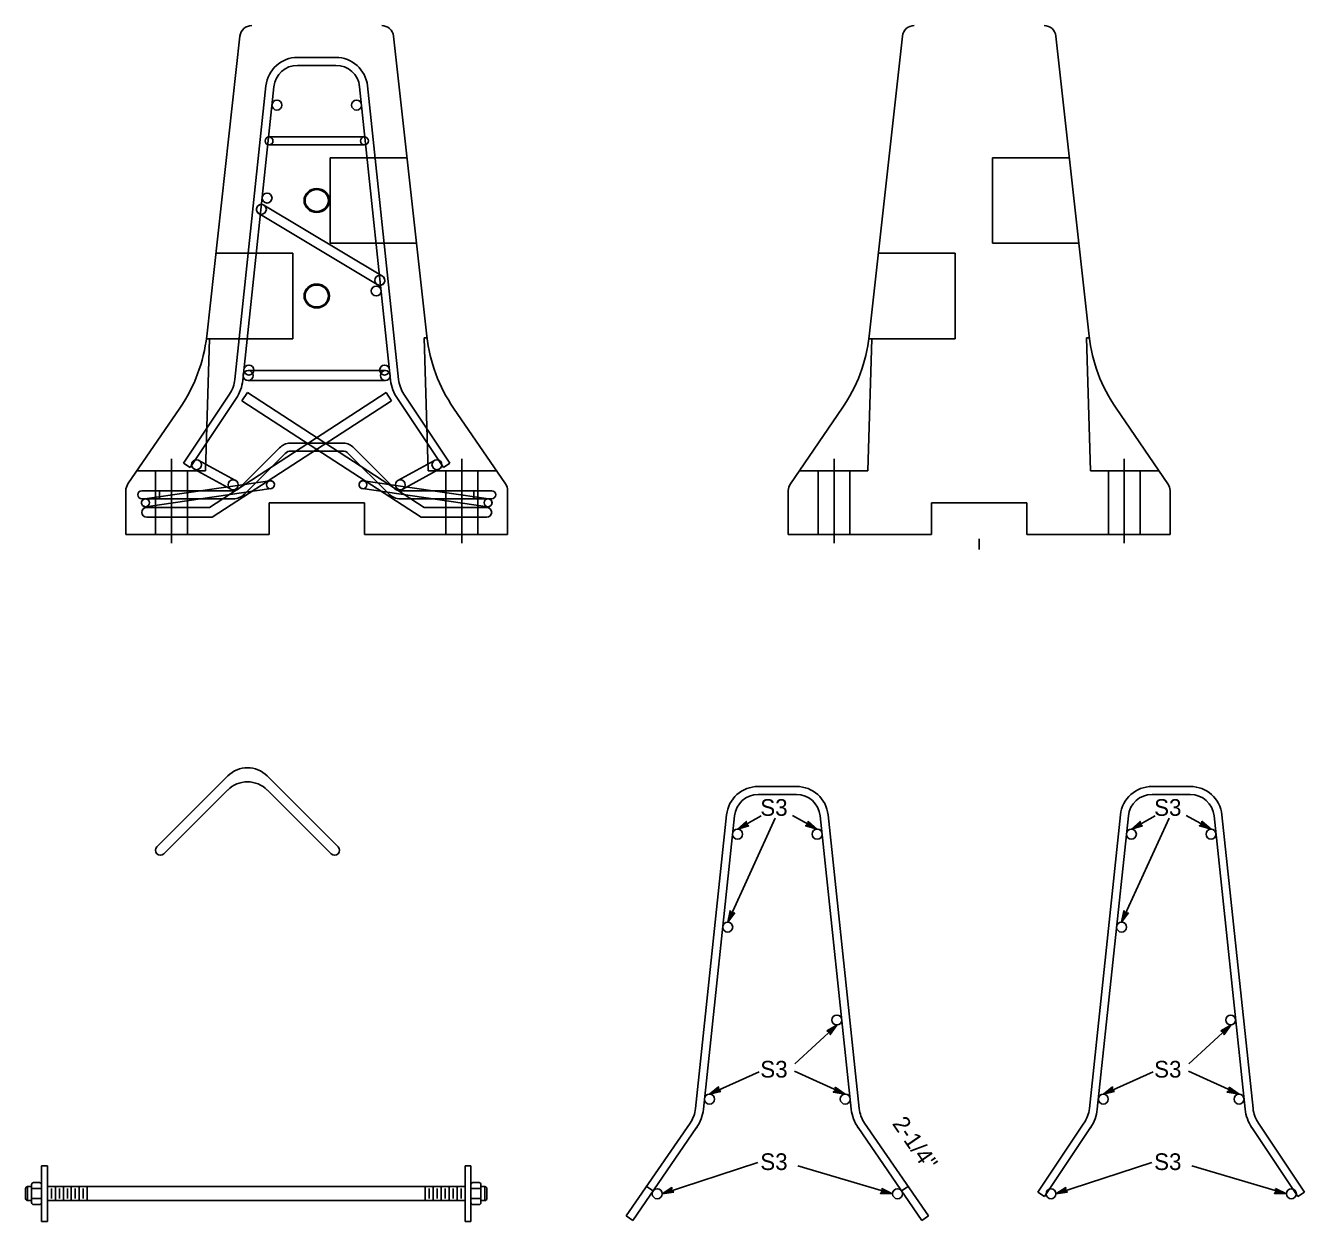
# Model space of a CAD drawing. Extents: x 3565 to 3780, y 339 to 444.
# Drawn here: x 3634.79 to 3641.49, y 402 to 408.27 of the extents above; entities that cross this region are included whole.
import ezdxf

# ---------------------------------------------------------------- set-up
doc = ezdxf.new("R2010")
doc.units = 0
doc.layers.add('56 Stage 3 Anno', color=7, linetype='Continuous')
doc.layers.add('60 Nongeo Data', color=7, linetype='Continuous')

msp = doc.modelspace()

# ---------------------------------------------------------------- linework, layer by layer
at = {"layer": '56 Stage 3 Anno'}
for p, q in [((3635.5539, 405.9975), (3635.5539, 405.5555)), ((3637.0747, 405.9975), (3637.0747, 405.5555)), ((3639.0242, 405.9975), (3639.0242, 405.5555)), ((3640.545, 405.9975), (3640.545, 405.5555)), ((3639.7846, 405.5774), (3639.7846, 405.5225)), ((3638.5188, 404.0569), (3638.6429, 404.1269)), ((3638.9359, 404.0568), (3638.8065, 404.1287)), ((3640.5821, 404.0569), (3640.7061, 404.1269)), ((3640.9992, 404.0568), (3640.8698, 404.1287)), ((3638.4673, 403.57), (3638.7167, 404.114)), ((3640.5305, 403.57), (3640.7799, 404.114)), ((3639.039, 403.031), (3638.8198, 402.8275)), ((3641.1023, 403.031), (3640.883, 402.8275)), ((3638.3719, 402.6688), (3638.6323, 402.7855)), ((3639.0829, 402.6688), (3638.8177, 402.7897)), ((3640.4351, 402.6688), (3640.6955, 402.7855)), ((3641.1461, 402.6688), (3640.8809, 402.7897)), ((3638.1238, 402.1469), (3638.6254, 402.3103)), ((3640.1871, 402.1469), (3640.6887, 402.3103)), ((3639.3309, 402.1469), (3638.8347, 402.2936)), ((3641.3942, 402.1469), (3640.8979, 402.2936))]:
    msp.add_line(p, q, dxfattribs=at)
for points in [[(3638.5771, 404.0747), (3638.5188, 404.0569), (3638.5641, 404.0976), (3638.564, 404.0935), (3638.5308, 404.0637), (3638.5735, 404.0767), (3638.57, 404.0787), (3638.5427, 404.0703), (3638.5639, 404.0894), (3638.5637, 404.0853), (3638.5546, 404.0771), (3638.5664, 404.0807), (3638.5637, 404.0822), (3638.5641, 404.0976), (3638.5637, 404.0822)], [(3638.8886, 404.0988), (3638.9359, 404.0568), (3638.8753, 404.0748), (3638.879, 404.077), (3638.9234, 404.0637), (3638.8887, 404.0945), (3638.8888, 404.0903), (3638.9111, 404.0706), (3638.8827, 404.0791), (3638.8863, 404.0812), (3638.8986, 404.0775), (3638.889, 404.0861), (3638.8891, 404.0828), (3638.8753, 404.0748), (3638.8891, 404.0828)], [(3640.6403, 404.0747), (3640.5821, 404.0569), (3640.6273, 404.0976), (3640.6272, 404.0935), (3640.5941, 404.0637), (3640.6367, 404.0767), (3640.6332, 404.0787), (3640.6059, 404.0703), (3640.6271, 404.0894), (3640.627, 404.0853), (3640.6178, 404.0771), (3640.6296, 404.0807), (3640.6269, 404.0822), (3640.6273, 404.0976), (3640.6269, 404.0822)], [(3640.9518, 404.0988), (3640.9992, 404.0568), (3640.9385, 404.0748), (3640.9422, 404.077), (3640.9866, 404.0637), (3640.9519, 404.0945), (3640.9521, 404.0903), (3640.9743, 404.0706), (3640.9459, 404.0791), (3640.9496, 404.0812), (3640.9619, 404.0775), (3640.9522, 404.0861), (3640.9523, 404.0828), (3640.9385, 404.0748), (3640.9523, 404.0828)], [(3638.5038, 403.6187), (3638.4673, 403.57), (3638.4798, 403.6295), (3638.4821, 403.6262), (3638.4729, 403.5826), (3638.4998, 403.6182), (3638.4957, 403.6178), (3638.4786, 403.5949), (3638.4845, 403.6228), (3638.4868, 403.6194), (3638.4842, 403.6074), (3638.4917, 403.6173), (3638.4885, 403.6169), (3638.4798, 403.6295), (3638.4885, 403.6169)], [(3640.567, 403.6187), (3640.5305, 403.57), (3640.5431, 403.6295), (3640.5454, 403.6262), (3640.5362, 403.5826), (3640.563, 403.6182), (3640.5589, 403.6178), (3640.5418, 403.5949), (3640.5477, 403.6228), (3640.55, 403.6194), (3640.5475, 403.6074), (3640.5549, 403.6173), (3640.5517, 403.6169), (3640.5431, 403.6295), (3640.5517, 403.6169)], [(3638.9867, 403), (3639.039, 403.031), (3639.0047, 402.9808), (3639.0038, 402.9848), (3639.029, 403.0216), (3638.9906, 402.9989), (3638.9945, 402.9978), (3639.0191, 403.0123), (3639.003, 402.9888), (3639.0021, 402.9928), (3639.0091, 403.003), (3638.9984, 402.9967), (3639.0015, 402.9958), (3639.0047, 402.9808), (3639.0015, 402.9958)], [(3641.0499, 403), (3641.1023, 403.031), (3641.0679, 402.9808), (3641.067, 402.9848), (3641.0922, 403.0216), (3641.0538, 402.9989), (3641.0577, 402.9978), (3641.0823, 403.0123), (3641.0662, 402.9888), (3641.0653, 402.9928), (3641.0723, 403.003), (3641.0617, 402.9967), (3641.0647, 402.9958), (3641.0679, 402.9808), (3641.0647, 402.9958)], [(3638.4311, 402.6828), (3638.3719, 402.6688), (3638.4196, 402.7065), (3638.4193, 402.7024), (3638.3843, 402.6748), (3638.4277, 402.6851), (3638.4243, 402.6873), (3638.3965, 402.6807), (3638.4189, 402.6984), (3638.4185, 402.6943), (3638.4088, 402.6867), (3638.4209, 402.6895), (3638.4182, 402.6912), (3638.4196, 402.7065), (3638.4182, 402.6912)], [(3639.0308, 402.7047), (3639.0829, 402.6688), (3639.0205, 402.6793), (3639.024, 402.6819), (3639.0696, 402.6741), (3639.0315, 402.7005), (3639.0321, 402.6963), (3639.0566, 402.6795), (3639.0273, 402.6844), (3639.0307, 402.6869), (3639.0434, 402.6848), (3639.0328, 402.6921), (3639.0333, 402.6889), (3639.0205, 402.6793), (3639.0333, 402.6889)], [(3640.4944, 402.6828), (3640.4351, 402.6688), (3640.4829, 402.7065), (3640.4825, 402.7024), (3640.4475, 402.6748), (3640.4909, 402.6851), (3640.4875, 402.6873), (3640.4597, 402.6807), (3640.4821, 402.6984), (3640.4817, 402.6943), (3640.4721, 402.6867), (3640.4841, 402.6895), (3640.4815, 402.6912), (3640.4829, 402.7065), (3640.4815, 402.6912)], [(3641.0941, 402.7047), (3641.1461, 402.6688), (3641.0838, 402.6793), (3641.0872, 402.6819), (3641.1329, 402.6741), (3641.0947, 402.7005), (3641.0954, 402.6963), (3641.1198, 402.6795), (3641.0906, 402.6844), (3641.094, 402.6869), (3641.1066, 402.6848), (3641.096, 402.6921), (3641.0965, 402.6889), (3641.0838, 402.6793), (3641.0965, 402.6889)], [(3638.1842, 402.1545), (3638.1238, 402.1469), (3638.1753, 402.1793), (3638.1745, 402.1753), (3638.1368, 402.1516), (3638.1811, 402.1571), (3638.1779, 402.1597), (3638.1496, 402.1561), (3638.1737, 402.1713), (3638.1729, 402.1673), (3638.1625, 402.1607), (3638.1748, 402.1623), (3638.1723, 402.1643), (3638.1753, 402.1793), (3638.1723, 402.1643)], [(3639.2744, 402.1751), (3639.3309, 402.1469), (3639.2677, 402.1486), (3639.2707, 402.1516), (3639.317, 402.1503), (3639.2756, 402.1711), (3639.2768, 402.167), (3639.3034, 402.1538), (3639.2737, 402.1546), (3639.2768, 402.1576), (3639.2896, 402.1572), (3639.2781, 402.163), (3639.279, 402.1598), (3639.2677, 402.1486), (3639.279, 402.1598)], [(3640.2475, 402.1545), (3640.1871, 402.1469), (3640.2386, 402.1793), (3640.2378, 402.1753), (3640.2, 402.1516), (3640.2443, 402.1571), (3640.2411, 402.1597), (3640.2128, 402.1561), (3640.2369, 402.1713), (3640.2361, 402.1673), (3640.2257, 402.1607), (3640.238, 402.1623), (3640.2355, 402.1643), (3640.2386, 402.1793), (3640.2355, 402.1643)], [(3641.3376, 402.1751), (3641.3942, 402.1469), (3641.331, 402.1486), (3641.334, 402.1516), (3641.3803, 402.1503), (3641.3388, 402.1711), (3641.3401, 402.167), (3641.3666, 402.1538), (3641.337, 402.1546), (3641.34, 402.1576), (3641.3528, 402.1572), (3641.3413, 402.163), (3641.3423, 402.1598), (3641.331, 402.1486), (3641.3423, 402.1598)]]:
    msp.add_lwpolyline(points, close=True, dxfattribs=at)
at = {"layer": '60 Nongeo Data'}
for p, q in [((3635.7379, 406.6391), (3635.912, 408.2117)), ((3636.8907, 406.6391), (3636.7166, 408.2117)), ((3639.2083, 406.6391), (3639.3823, 408.2117)), ((3640.361, 406.6391), (3640.1869, 408.2117)), ((3636.2142, 408.1003), (3636.4143, 408.1003)), ((3636.2142, 408.0586), (3636.4144, 408.0586)), ((3635.8857, 406.4132), (3636.0485, 407.9511)), ((3635.9271, 406.4088), (3636.0899, 407.9468)), ((3636.5387, 407.9468), (3636.7015, 406.4088)), ((3636.5801, 407.9511), (3636.7429, 406.4132)), ((3636.5643, 407.6836), (3636.0643, 407.6836)), ((3636.5643, 407.6419), (3636.0643, 407.6419)), ((3636.3842, 407.1263), (3636.3842, 407.5742)), ((3636.3842, 407.5742), (3636.7872, 407.5742)), ((3639.8545, 407.1263), (3639.8545, 407.5742)), ((3639.8545, 407.5742), (3640.2575, 407.5742)), ((3636.6312, 406.9097), (3636.0108, 407.2816)), ((3636.6582, 406.9547), (3636.0378, 407.3265)), ((3636.189, 407.0742), (3635.7861, 407.0742)), ((3636.189, 406.6263), (3636.189, 407.0742)), ((3636.3842, 407.1263), (3636.8321, 407.1263)), ((3639.6594, 407.0742), (3639.2564, 407.0742)), ((3639.6594, 406.6263), (3639.6594, 407.0742)), ((3639.8545, 407.1263), (3640.3025, 407.1263)), ((3635.731, 405.9336), (3635.7518, 406.6263)), ((3636.189, 406.6263), (3635.7411, 406.6263)), ((3636.8916, 406.6315), (3636.8768, 406.6315)), ((3636.8976, 405.9336), (3636.8768, 406.6315)), ((3639.2013, 405.9336), (3639.2221, 406.6263)), ((3639.6594, 406.6263), (3639.2115, 406.6263)), ((3640.3619, 406.6315), (3640.3471, 406.6315)), ((3640.368, 405.9336), (3640.3471, 406.6315)), ((3636.6737, 406.4596), (3635.9549, 406.4596)), ((3636.6737, 406.4076), (3635.9549, 406.4076)), ((3635.6164, 405.9753), (3635.8572, 406.3362)), ((3635.7518, 405.7428), (3636.6778, 406.3442)), ((3635.9508, 406.3442), (3635.9224, 406.3005)), ((3636.8768, 405.7428), (3635.9508, 406.3442)), ((3636.6778, 406.3442), (3636.7062, 406.3005)), ((3636.7714, 406.3362), (3637.0122, 405.9753)), ((3635.3253, 405.8662), (3635.5973, 406.263)), ((3635.6507, 405.9516), (3635.8915, 406.3126)), ((3635.7672, 405.6908), (3636.7062, 406.3005)), ((3636.8614, 405.6908), (3635.9224, 406.3005)), ((3636.7371, 406.3126), (3636.9779, 405.9516)), ((3637.3033, 405.8662), (3637.0313, 406.263)), ((3638.7956, 405.8662), (3639.0676, 406.263)), ((3640.7737, 405.8662), (3640.5016, 406.263)), ((3636.1737, 406.0797), (3636.4549, 406.0797)), ((3635.9063, 405.8418), (3636.1199, 406.0554)), ((3635.9357, 405.8124), (3636.1491, 406.0258)), ((3636.1786, 406.038), (3636.45, 406.038)), ((3636.6929, 405.8124), (3636.4794, 406.0258)), ((3636.7223, 405.8418), (3636.5087, 406.0554)), ((3635.3715, 405.9336), (3635.731, 405.9336)), ((3635.4705, 405.6003), (3635.4705, 405.9336)), ((3635.6507, 405.9516), (3635.6164, 405.9753)), ((3635.6372, 405.6003), (3635.6372, 405.9336)), ((3635.864, 405.8383), (3635.6722, 405.9435)), ((3635.8892, 405.8838), (3635.6972, 405.9891)), ((3636.7394, 405.8838), (3636.9314, 405.9891)), ((3636.7646, 405.8383), (3636.9564, 405.9435)), ((3637.2571, 405.9336), (3636.8976, 405.9336)), ((3636.9779, 405.9516), (3637.0122, 405.9753)), ((3636.9914, 405.6003), (3636.9914, 405.9336)), ((3637.158, 405.6003), (3637.158, 405.9336)), ((3638.8418, 405.9336), (3639.2013, 405.9336)), ((3638.9409, 405.6003), (3638.9409, 405.9336)), ((3639.1076, 405.6003), (3639.1076, 405.9336)), ((3640.7275, 405.9336), (3640.368, 405.9336)), ((3640.4617, 405.6003), (3640.4617, 405.9336)), ((3640.6284, 405.6003), (3640.6284, 405.9336)), ((3635.4138, 405.7875), (3636.0689, 405.8823)), ((3637.2147, 405.7875), (3636.5597, 405.8823)), ((3635.3143, 405.6003), (3635.3143, 405.8309)), ((3635.8768, 405.8296), (3635.3976, 405.8296)), ((3635.4198, 405.7463), (3636.0748, 405.841)), ((3635.4914, 405.8296), (3635.4914, 405.788)), ((3635.6372, 405.8296), (3635.6372, 405.788)), ((3637.2088, 405.7463), (3636.5538, 405.841)), ((3636.7518, 405.8296), (3637.231, 405.8296)), ((3636.9914, 405.8296), (3636.9914, 405.788)), ((3637.1372, 405.8296), (3637.1372, 405.788)), ((3637.3143, 405.6003), (3637.3143, 405.8309)), ((3638.7846, 405.6003), (3638.7846, 405.8309)), ((3640.7846, 405.6003), (3640.7846, 405.8309)), ((3635.8768, 405.788), (3635.3976, 405.788)), ((3635.7518, 405.7428), (3635.4237, 405.7428)), ((3636.0643, 405.6003), (3636.0643, 405.7669)), ((3636.0643, 405.7669), (3636.5643, 405.7669)), ((3636.5643, 405.6003), (3636.5643, 405.7669)), ((3636.7518, 405.788), (3637.231, 405.788)), ((3636.8768, 405.7428), (3637.2049, 405.7428)), ((3639.5346, 405.6003), (3639.5346, 405.7669)), ((3639.5346, 405.7669), (3640.0346, 405.7669)), ((3640.0346, 405.6003), (3640.0346, 405.7669)), ((3635.7672, 405.6908), (3635.4237, 405.6908)), ((3636.8614, 405.6908), (3637.2049, 405.6908)), ((3635.3143, 405.6003), (3636.0643, 405.6003)), ((3636.5643, 405.6003), (3637.3143, 405.6003)), ((3638.7846, 405.6003), (3639.5346, 405.6003)), ((3640.0346, 405.6003), (3640.7846, 405.6003)), ((3635.8484, 404.336), (3635.4769, 403.9646)), ((3636.0546, 404.336), (3636.426, 403.9646)), ((3635.8489, 404.2629), (3635.5138, 403.9278)), ((3636.054, 404.2629), (3636.3892, 403.9278)), ((3638.6273, 404.2808), (3638.8274, 404.2808)), ((3640.6906, 404.2808), (3640.8907, 404.2808)), ((3638.6273, 404.2391), (3638.8274, 404.2391)), ((3640.6906, 404.2391), (3640.8907, 404.2391)), ((3638.2988, 402.5937), (3638.4616, 404.1317)), ((3638.3402, 402.5894), (3638.503, 404.1273)), ((3638.9517, 404.1273), (3639.1146, 402.5894)), ((3638.9932, 404.1317), (3639.156, 402.5937)), ((3640.362, 402.5937), (3640.5248, 404.1317)), ((3640.4034, 402.5894), (3640.5663, 404.1273)), ((3641.015, 404.1273), (3641.1778, 402.5894)), ((3641.0564, 404.1317), (3641.2193, 402.5937)), ((3637.9357, 402.0308), (3638.2703, 402.5168)), ((3639.1845, 402.5168), (3639.5191, 402.0308)), ((3640.0927, 402.1558), (3640.3335, 402.5168)), ((3641.2477, 402.5168), (3641.4885, 402.1558)), ((3637.97, 402.0072), (3638.3046, 402.4932)), ((3639.1502, 402.4932), (3639.4848, 402.0072)), ((3640.127, 402.1322), (3640.3678, 402.4932)), ((3641.2134, 402.4932), (3641.4542, 402.1322)), ((3634.8724, 402.2937), (3634.9036, 402.2937)), ((3634.8724, 402.002), (3634.8724, 402.2937)), ((3634.9036, 402.002), (3634.9036, 402.2937)), ((3637.1224, 402.2937), (3637.0911, 402.2937)), ((3637.0911, 402.002), (3637.0911, 402.2937)), ((3637.1224, 402.002), (3637.1224, 402.2937)), ((3634.789, 402.1214), (3634.789, 402.1743)), ((3634.799, 402.1843), (3634.8203, 402.1843)), ((3634.799, 402.1114), (3634.799, 402.1843)), ((3634.8203, 402.1006), (3634.8203, 402.1951)), ((3634.8203, 402.1739), (3634.8724, 402.1739)), ((3634.8303, 402.2051), (3634.8624, 402.2051)), ((3634.8724, 402.1006), (3634.8724, 402.1951)), ((3634.9036, 402.1843), (3637.0911, 402.1843)), ((3634.9244, 402.1218), (3634.9244, 402.1739)), ((3634.9453, 402.1114), (3634.9453, 402.1843)), ((3634.9661, 402.1218), (3634.9661, 402.1739)), ((3634.9869, 402.1114), (3634.9869, 402.1843)), ((3635.0078, 402.1218), (3635.0078, 402.1739)), ((3635.0286, 402.1114), (3635.0286, 402.1843)), ((3635.0494, 402.1218), (3635.0494, 402.1739)), ((3635.0703, 402.1114), (3635.0703, 402.1843)), ((3635.0911, 402.1218), (3635.0911, 402.1739)), ((3635.1119, 402.1114), (3635.1119, 402.1843)), ((3636.8828, 402.1114), (3636.8828, 402.1843)), ((3636.9036, 402.1218), (3636.9036, 402.1739)), ((3636.9244, 402.1114), (3636.9244, 402.1843)), ((3636.9453, 402.1218), (3636.9453, 402.1739)), ((3636.9661, 402.1114), (3636.9661, 402.1843)), ((3636.9869, 402.1218), (3636.9869, 402.1739)), ((3637.0078, 402.1114), (3637.0078, 402.1843)), ((3637.0286, 402.1218), (3637.0286, 402.1739)), ((3637.0494, 402.1114), (3637.0494, 402.1843)), ((3637.0703, 402.1218), (3637.0703, 402.1739)), ((3637.1224, 402.1006), (3637.1224, 402.1951)), ((3637.1224, 402.1739), (3637.1744, 402.1739)), ((3637.1644, 402.2051), (3637.1324, 402.2051)), ((3637.1744, 402.1006), (3637.1744, 402.1951)), ((3637.1744, 402.1843), (3637.1957, 402.1843)), ((3637.1957, 402.1114), (3637.1957, 402.1843)), ((3637.2057, 402.1214), (3637.2057, 402.1743)), ((3638.0763, 402.1616), (3638.042, 402.1852)), ((3639.3784, 402.1616), (3639.4127, 402.1852)), ((3634.799, 402.1114), (3634.8203, 402.1114)), ((3634.8203, 402.1218), (3634.8724, 402.1218)), ((3634.9036, 402.1114), (3637.0911, 402.1114)), ((3637.1224, 402.1218), (3637.1744, 402.1218)), ((3637.1744, 402.1114), (3637.1957, 402.1114)), ((3640.127, 402.1322), (3640.0927, 402.1558)), ((3641.4542, 402.1322), (3641.4885, 402.1558)), ((3634.8303, 402.0906), (3634.8624, 402.0906)), ((3637.1644, 402.0906), (3637.1324, 402.0906)), ((3634.8724, 402.002), (3634.9036, 402.002)), ((3637.1224, 402.002), (3637.0911, 402.002)), ((3637.97, 402.0072), (3637.9357, 402.0308)), ((3639.4848, 402.0072), (3639.5191, 402.0308))]:
    msp.add_line(p, q, dxfattribs=at)
for centre, radius in [((3636.1058, 407.8503), 0.026), ((3636.5228, 407.8503), 0.026), ((3636.0643, 407.6628), 0.0208), ((3636.5643, 407.6628), 0.0208), ((3636.0243, 407.304), 0.0262), ((3636.0542, 407.3634), 0.026), ((3636.6447, 406.9322), 0.0262), ((3636.6259, 406.8765), 0.026), ((3635.9549, 406.4336), 0.026), ((3635.9588, 406.4622), 0.026), ((3636.6698, 406.4622), 0.026), ((3636.6737, 406.4336), 0.026), ((3635.6847, 405.9663), 0.026), ((3636.9439, 405.9663), 0.026), ((3635.8765, 405.8611), 0.026), ((3636.0718, 405.8616), 0.0208), ((3636.5567, 405.8616), 0.0208), ((3636.7521, 405.8611), 0.026), ((3635.4168, 405.7669), 0.0208), ((3637.2118, 405.7669), 0.0208), ((3638.5188, 404.0308), 0.026), ((3638.9359, 404.0308), 0.026), ((3640.5821, 404.0308), 0.026), ((3640.9992, 404.0308), 0.026), ((3638.4673, 403.5439), 0.026), ((3640.5305, 403.5439), 0.026), ((3639.039, 403.0571), 0.026), ((3641.1023, 403.0571), 0.026), ((3638.3719, 402.6427), 0.026), ((3639.0829, 402.6427), 0.026), ((3640.4351, 402.6427), 0.026), ((3641.1461, 402.6427), 0.026), ((3638.0978, 402.1469), 0.026), ((3639.357, 402.1469), 0.026), ((3640.161, 402.1469), 0.026), ((3641.4202, 402.1469), 0.026)]:
    msp.add_circle(centre, radius, dxfattribs=at)
for centre, radius, start, end in [((3635.9741, 408.2044), 0.0625, 90, 173.3328), ((3636.6545, 408.2044), 0.0625, 6.66705, 90), ((3639.4444, 408.2044), 0.0625, 90, 173.3328), ((3640.1248, 408.2044), 0.0625, 6.66705, 90), ((3636.2142, 407.9336), 0.1667, 90, 173.95572), ((3636.4143, 407.9336), 0.1667, 6.04428, 90), ((3636.2142, 407.9336), 0.125, 90, 173.95572), ((3636.4144, 407.9336), 0.125, 6.04428, 90), ((3636.0643, 407.6628), 0.0208, 90, 270), ((3636.5643, 407.6628), 0.0208, 270, 90), ((3636.0243, 407.304), 0.0262, 59.0628, 239.0628), ((3636.6447, 406.9322), 0.0262, 239.0628, 59.0628), ((3634.91, 406.7342), 0.8333, 325.561, 353.44257), ((3637.7186, 406.7342), 0.8333, 186.55743, 214.439), ((3638.3804, 406.7342), 0.8333, 325.561, 353.44257), ((3641.1889, 406.7342), 0.8333, 186.55743, 214.439), ((3635.9549, 406.4336), 0.026, 90.00002, 270.00002), ((3636.6737, 406.4336), 0.026, 270.00002, 90.00002), ((3635.7199, 406.4307), 0.1667, 325.45417, 353.95572), ((3635.7199, 406.4308), 0.2083, 325.45417, 353.95572), ((3636.9087, 406.4308), 0.2083, 186.04428, 214.54583), ((3636.9087, 406.4307), 0.1667, 186.04428, 214.54583), ((3636.1787, 405.9966), 0.0832, 93.48648, 135), ((3636.4499, 405.9966), 0.0832, 45, 86.51352), ((3636.1786, 405.9963), 0.0417, 90, 135), ((3636.45, 405.9963), 0.0417, 45, 90), ((3635.3768, 405.8309), 0.0625, 145.561, 180), ((3636.0718, 405.8616), 0.0208, 278.22722, 98.22722), ((3636.5567, 405.8616), 0.0208, 81.77278, 261.77278), ((3637.2518, 405.8309), 0.0625, 0, 34.439), ((3638.8471, 405.8309), 0.0625, 145.561, 180), ((3640.7221, 405.8309), 0.0625, 0, 34.439), ((3635.3976, 405.8088), 0.0208, 90, 270), ((3635.8768, 405.8713), 0.0417, 270, 315), ((3635.8768, 405.8713), 0.0833, 270, 315), ((3636.7518, 405.8713), 0.0833, 225, 270), ((3636.7518, 405.8713), 0.0417, 225, 270), ((3637.231, 405.8088), 0.0208, 270, 90), ((3635.4168, 405.7669), 0.0208, 98.22722, 278.22722), ((3635.4237, 405.7168), 0.026, 90, 270), ((3637.2049, 405.7168), 0.026, 270, 90), ((3637.2118, 405.7669), 0.0208, 261.77278, 81.77278), ((3635.9515, 404.2329), 0.1458, 45, 135), ((3635.9515, 404.1592), 0.1458, 44.69371, 135.30629), ((3638.6273, 404.1141), 0.1667, 90, 173.95572), ((3638.8274, 404.1141), 0.1667, 6.04428, 90), ((3640.6906, 404.1141), 0.1667, 90, 173.95572), ((3640.8907, 404.1141), 0.1667, 6.04428, 90), ((3638.6273, 404.1141), 0.125, 90, 173.95572), ((3638.8274, 404.1141), 0.125, 6.04428, 90), ((3640.6906, 404.1141), 0.125, 90, 173.95572), ((3640.8907, 404.1141), 0.125, 6.04428, 90), ((3635.4954, 403.9462), 0.026, 135, 315), ((3636.4076, 403.9462), 0.026, 225, 45), ((3638.133, 402.6113), 0.1667, 325.45417, 353.95572), ((3638.133, 402.6113), 0.2083, 325.45417, 353.95572), ((3639.3218, 402.6113), 0.2083, 186.04428, 214.54583), ((3639.3218, 402.6113), 0.1667, 186.04428, 214.54583), ((3640.1962, 402.6113), 0.1667, 325.45417, 353.95572), ((3640.1962, 402.6113), 0.2083, 325.45417, 353.95572), ((3641.385, 402.6113), 0.2083, 186.04428, 214.54583), ((3641.385, 402.6113), 0.1667, 186.04428, 214.54583), ((3634.799, 402.1743), 0.01, 90, 180), ((3634.8303, 402.1951), 0.01, 90, 180), ((3634.8624, 402.1951), 0.01, 0, 90), ((3637.1324, 402.1951), 0.01, 90, 180), ((3637.1644, 402.1951), 0.01, 0, 90), ((3637.1957, 402.1743), 0.01, 0, 90), ((3634.799, 402.1214), 0.01, 180, 270), ((3637.1957, 402.1214), 0.01, 270, 0), ((3634.8303, 402.1006), 0.01, 180, 270), ((3634.8624, 402.1006), 0.01, 270, 360), ((3637.1324, 402.1006), 0.01, 180, 270), ((3637.1644, 402.1006), 0.01, 270, 0)]:
    msp.add_arc(centre, radius, start, end, dxfattribs=at)
for centre, major_axis, ratio in [((3636.3143, 407.3503), (-0.0665, 0), 0.939693), ((3636.3143, 407.3503), (-0.0613, 0), 0.934569), ((3636.3143, 406.8503), (-0.0665, 0), 0.939693), ((3636.3143, 406.8503), (-0.0613, 0), 0.934569)]:
    msp.add_ellipse(centre, major_axis=major_axis, ratio=ratio, dxfattribs=at)

# ---------------------------------------------------------------- texts
at = {"layer": '56 Stage 3 Anno'}
for p in [(3638.638, 404.1269), (3640.7012, 404.1269), (3638.638, 402.7556), (3640.7012, 402.7556), (3638.638, 402.2712), (3640.7012, 402.2712)]:
    msp.add_text('S3', height=0.0875, dxfattribs=at).set_placement(p)
msp.add_text('2-1/4"', height=0.0875, rotation=304.54583, dxfattribs=at).set_placement((3639.3262, 402.5141))

doc.saveas('drawing.dxf')
